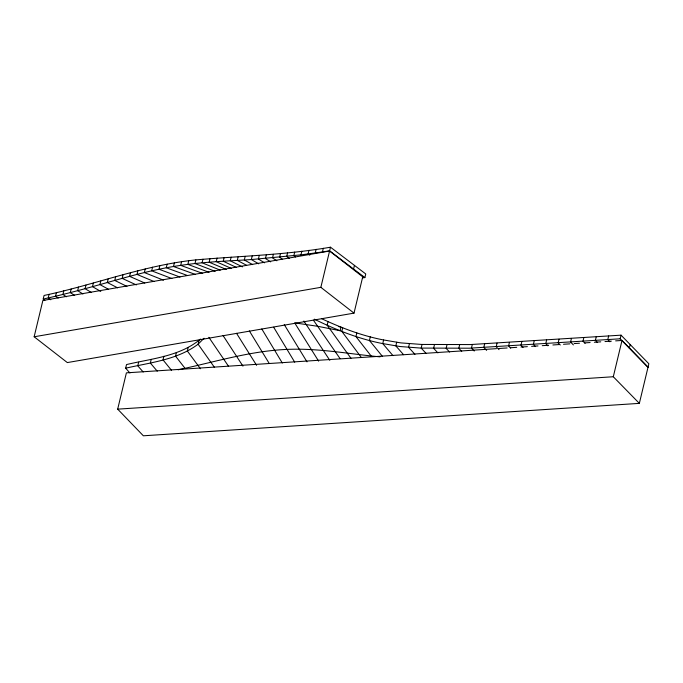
<?xml version="1.0" encoding="UTF-8"?>
<svg xmlns="http://www.w3.org/2000/svg" width="683" height="683" viewBox="0 0 683 683"><rect width="100%" height="100%" fill="white"/><g stroke="black" fill="none" stroke-linecap="round" stroke-linejoin="round"><path stroke-width="1.02" d="M34.15 336.779L42.867 300.486L329.573 251.037L362.724 276.828L354.016 313.13L67.327 362.579L34.15 336.779L320.856 287.33L354.016 313.13M44.873 300.392L43.2 299.077L44.071 295.449C94.946 284.76 143.891 265.217 195.859 259.899C240.766 255.971 285.981 254.964 330.487 247.203L365.755 273.96L364.884 277.588L362.844 277.836M49.091 294.313L48.22 297.942L43.2 299.077M56.424 292.597L55.554 296.234L48.22 297.942L50.815 299.769M63.775 290.821L62.904 294.45L55.554 296.234L58.157 298.019M71.152 288.969L70.281 292.597L62.904 294.45L66.396 296.781M78.536 287.048L77.666 290.676L70.281 292.597L74.66 295.432M85.938 285.067L85.068 288.696L77.666 290.676L82.942 293.972M93.349 283.035L92.478 286.664L85.068 288.696L91.257 292.401M100.768 280.969L99.897 284.598L92.478 286.664L100.777 291.419M108.196 278.886L107.325 282.514L117.596 287.825M115.623 276.803L114.753 280.431L99.897 284.598L108.247 289.148M123.042 274.737L122.172 278.374L114.753 280.431L126.961 286.408M130.453 272.73L129.582 276.359L122.172 278.374L136.335 284.922M137.846 270.784L136.967 274.412L129.582 276.359L144.77 283.01M145.214 268.94L144.344 272.568L136.967 274.412L154.145 281.558M129.907 372.969L125.646 368.197L126.526 364.568C151.617 358.575 179.996 356.398 200.461 339.075M321.693 318.713C341.295 327.874 361.657 335.669 382.958 339.844L400.87 342.892L421.565 344.445L470.237 344.574L621.052 335.165L648.85 363.774L639.348 403.371L143.362 435.797L117.681 409.151L126.398 372.85L496.515 348.654M152.557 267.207L151.677 270.835L144.344 272.568L163.502 280.175M159.865 265.61L158.994 269.239L151.677 270.835L171.86 278.544M138.64 362.203L137.77 365.832L143.191 371.996M167.139 264.159L166.259 267.787L158.994 269.239L179.996 277.042M151.216 359.412L150.345 363.04L157.252 371.176M174.37 262.87L173.499 266.498L166.259 267.787L187.304 275.462M181.567 261.726L180.696 265.354L173.499 266.498L195.551 274.506M163.894 356.261L163.024 359.89L171.484 370.288M188.73 260.744L187.859 264.372L180.696 265.354L202.731 273.431M195.859 259.899L194.988 263.527L187.859 264.372L209.041 272.304M176.419 352.496L175.548 356.125L185.016 368.308C218.816 360.761 252.42 350.831 287.227 349.397C318.389 348.014 349.158 354.007 380.064 356.85M202.953 259.181L202.083 262.81L194.988 263.527L215.145 271.33M188.209 347.374L187.338 351.002L200.461 368.752M210.031 258.567L209.16 262.204L202.083 262.81L220.259 270.144M217.083 258.046L216.212 261.674L209.16 262.204L226.304 269.469M198.984 340.552L198.113 344.189C177.315 359.881 150.294 362.545 125.646 368.197M224.118 257.593L223.247 261.222L216.212 261.674L231.366 268.453M231.144 257.167L230.273 260.804L223.247 261.222L236.438 267.454M238.162 256.765L237.291 260.394L230.273 260.804L242.448 266.882M245.188 256.356L244.318 259.984L237.291 260.394L246.606 265.303M252.215 255.912L251.344 259.549L244.318 259.984L252.65 264.603M259.258 255.433L258.387 259.062L264.569 262.827M266.31 254.904L265.439 258.533L270.716 261.871M273.379 254.307L272.508 257.935L276.88 260.804M280.465 253.641L279.595 257.269L282.207 259.036M287.569 252.906L286.698 256.535L289.302 258.345M294.689 252.104L293.818 255.732L295.543 256.962M258.712 263.834L251.344 259.549L300.947 254.861L301.818 251.233M308.972 250.302L308.101 253.931L309.758 255.152M300.947 254.861L315.256 252.949L316.135 249.321M315.256 252.949L322.436 251.916L323.307 248.279M320.856 287.33L329.573 251.037M364.884 277.588L329.616 250.832L330.487 247.203M328.036 321.556L327.157 325.185L350.977 358.302M353.572 269.008L354.443 265.38M342.695 327.755L341.824 331.383L361.128 357.166M356.825 332.945L355.954 336.574L371.117 355.963M370.314 336.847L369.443 340.484L382.395 356.347M383.624 339.972L382.745 343.6L392.981 355.655M396.686 342.251L395.816 345.88L403.568 354.699M409.433 343.651L408.562 347.28L414.957 354.34M422.051 344.463L421.18 348.091L425.953 353.248M434.473 344.702L433.603 348.33L437.905 352.898M447.006 344.744L446.136 348.373L449.636 352.044M459.668 344.71L458.797 348.339L461.708 351.361M472.312 344.471L471.441 348.099L474.258 351.019M484.674 343.831L483.803 347.459L486.629 350.362M497.053 343.122L496.182 346.759L499.008 349.653M509.441 342.379L508.57 346.008L510.688 348.185M521.838 341.602L520.967 345.231L523.084 347.408M534.234 340.817L533.363 344.445L535.481 346.614M546.631 340.014L545.76 343.643L547.886 345.811M559.035 339.212L558.165 342.84L560.291 345.009M571.44 338.401L570.57 342.029L573.396 344.924M583.845 337.59L582.975 341.227L585.092 343.395M596.25 336.787L595.38 340.416L597.497 342.584M608.655 335.976L607.785 339.605L609.902 341.773M647.979 367.403L620.181 338.794L621.052 335.165M639.348 403.371L613.3 376.743L622.017 340.45L615.639 340.868M629.325 348.193L630.196 344.565M204.021 338.256L198.113 344.189L214.488 367.411M178.084 369.81L185.016 368.308M322.436 251.916L329.616 250.832M620.181 338.794L469.358 348.202L420.694 348.082L399.999 346.52L382.087 343.472C358.438 338.802 335.908 329.804 314.359 319.183M498.641 348.518L507.153 347.963M510.346 347.749L516.724 347.331M520.975 347.058L527.361 346.64M531.613 346.358L537.999 345.94M542.251 345.666L548.628 345.248M552.889 344.966L559.266 344.548M563.518 344.275L569.904 343.856M574.155 343.575L579.474 343.233M584.793 342.883L590.112 342.533M594.364 342.26L600.75 341.841M605.001 341.56L611.379 341.141M117.681 409.151L613.3 376.743M338.93 326.679L340.971 327.089L340.1 330.717L318.21 326.38L294.638 322.837L318.637 361.145M622.017 340.45L648.056 367.07M303.875 321.027L329.812 360.317M313.386 320.148L340.083 358.635M208.853 337.308L228.412 366.097M223.025 335.49L242.952 366.131M236.531 333.304L256.586 365.311M284.265 324.613L307.009 361.87M249.329 330.871L269.239 363.467M273.687 327.251L294.723 362.186M261.811 328.984L282.31 363.023"/></g></svg>
